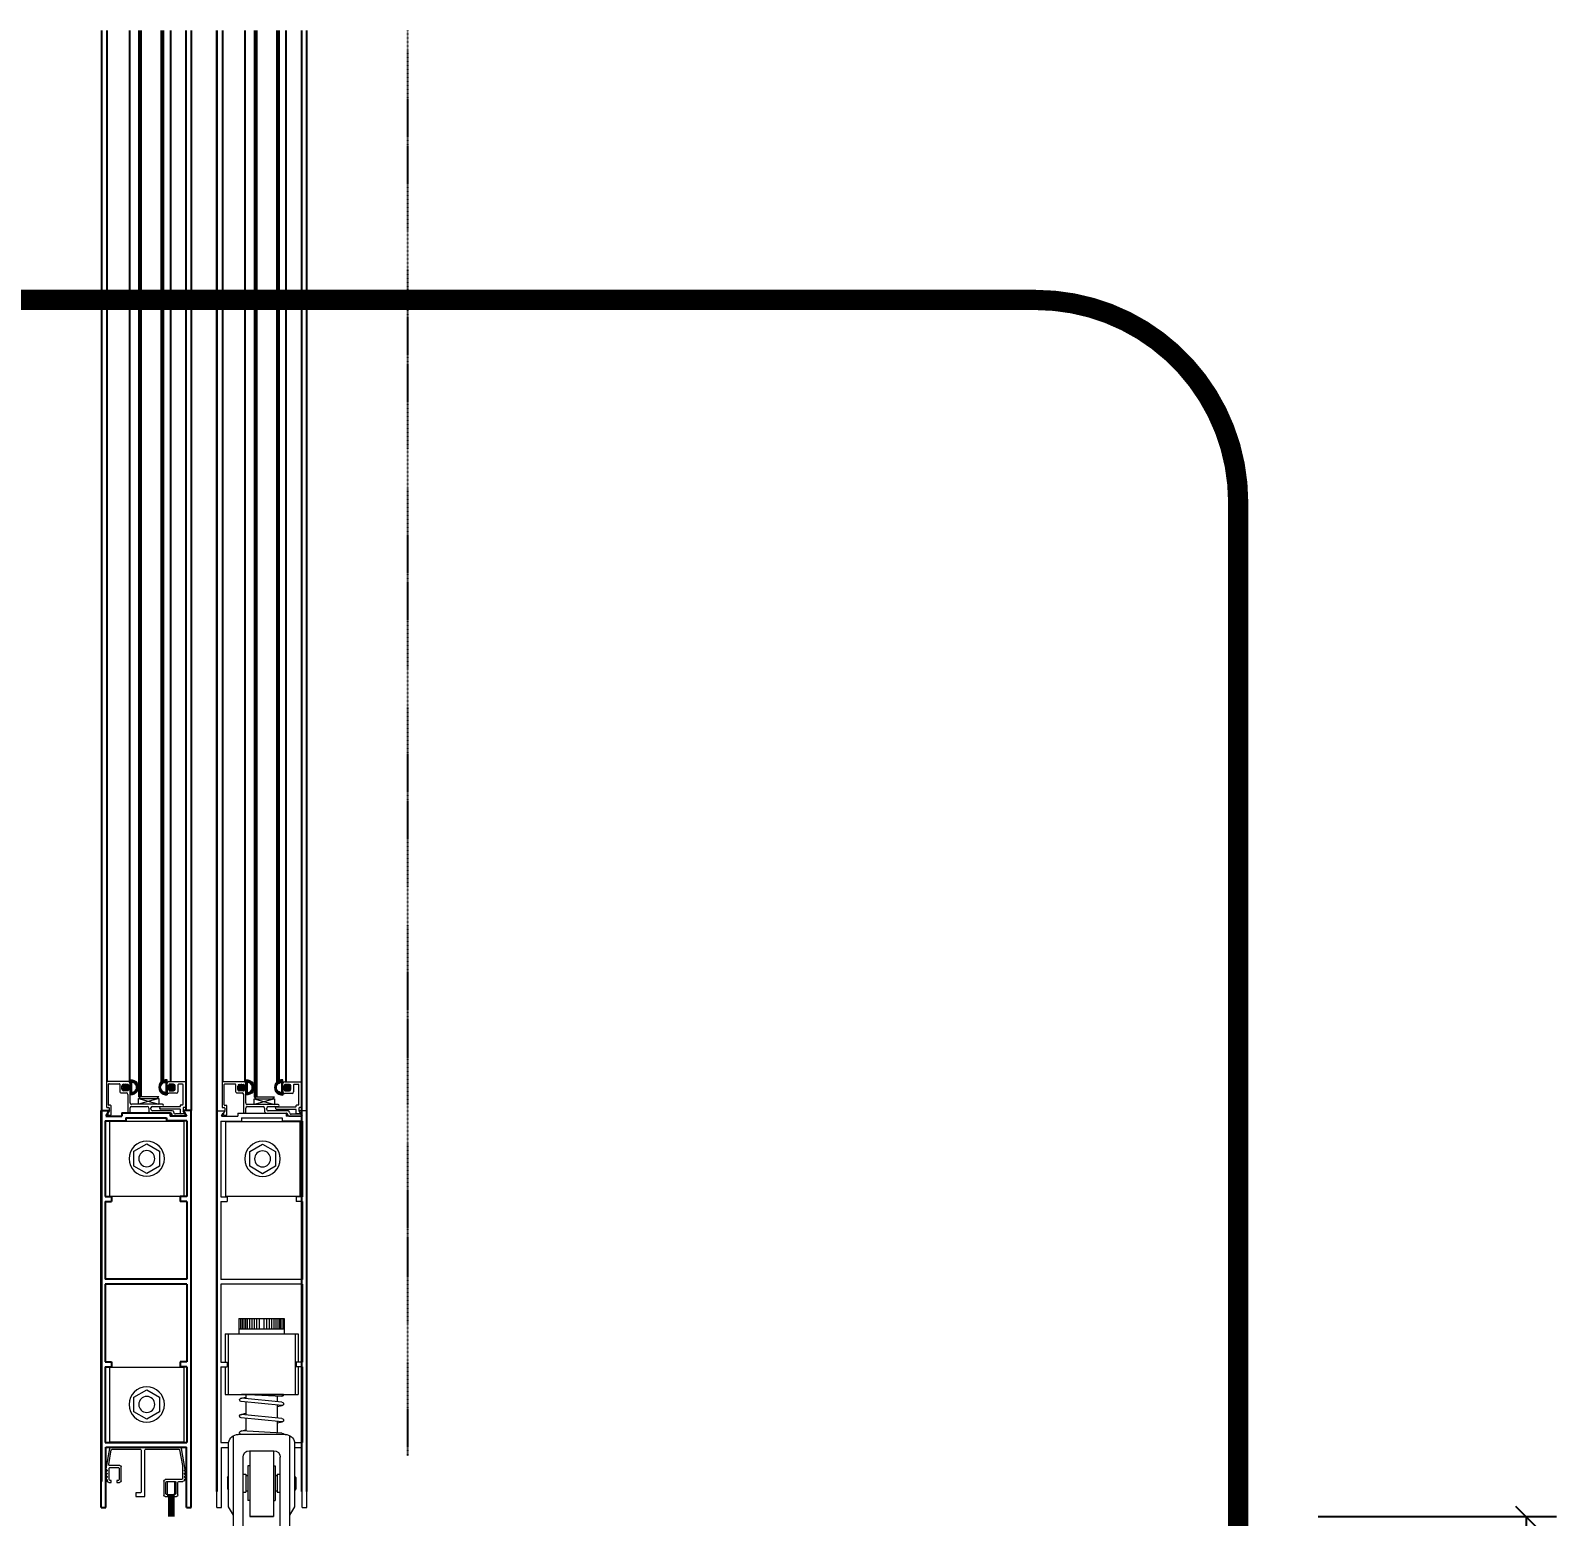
# Model space of a CAD drawing. Header units: millimetres. Extents: x 0 to 119933, y -45162 to 41221.
# Drawn here: x 46325 to 47079, y -5113 to -4379 of the extents above; entities that cross this region are included whole.
import ezdxf

# ---------------------------------------------------------------- set-up
doc = ezdxf.new("R2010")
doc.units = ezdxf.units.MM
doc.linetypes.add('ACANSTGB', pattern=[0.354331, 0.15748, -0.03937, 0.03937, -0.03937, 0.03937, -0.03937])
doc.linetypes.add('CENTER', pattern=[2, 1.25, -0.25, 0.25, -0.25])
doc.layers.get('DEFPOINTS').update_dxf_attribs({"color": 166})
doc.layers.add('AM_5', color=3, linetype='Continuous', lineweight=15)
doc.layers.add('F-Alum', color=4, linetype='Continuous')
doc.layers.add('OBJECT', color=7, linetype='Continuous')
doc.styles.add('Arial', font='arial.ttf')
doc.dimstyles.new('10x of Arup4', dxfattribs={"dimscale": 10, "dimtxt": 1.7, "dimasz": 1, "dimexe": 1.5, "dimexo": 1.5, "dimgap": 1, "dimtad": 1, "dimdec": 1, "dimdsep": 46, "dimtxsty": 'Arial', "dimblk": 'OBLIQUE', "dimcen": 0, "dimclrd": 1, "dimclre": 1, "dimclrt": 7, "dimadec": 0, "dimazin": 0, "dimtfac": 1, "dimtdec": 1, "dimtix": 1, "dimtofl": 0, "dimtmove": 2, "dimatfit": 3, "dimfxl": 5, "dimtfill": 1, "dimtolj": 1, "dimtzin": 0, "dimlwd": -1, "dimlwe": -1, "dimarcsym": 0})

# ---------------------------------------------------------------- blocks, each defined once
blk = doc.blocks.new('A$C18FF1813')
at = {"lineweight": 5}
for p, q in [((0, 36.94), (0, 0)), ((0, 36.94), (36.73, 36.94)), ((36.73, 36.94), (36.73, 0)), ((18.37, 25.95), (12.03, 22.29)), ((24.7, 22.29), (18.37, 25.95)), ((12.03, 22.29), (12.03, 14.98)), ((24.7, 14.98), (24.7, 22.29)), ((12.03, 14.98), (18.37, 11.32)), ((18.37, 11.32), (24.7, 14.98)), ((0, 0), (36.73, 0))]:
    blk.add_line(p, q, dxfattribs=at)
for radius in [8.71, 3.96]:
    blk.add_circle((18.37, 18.64), radius, dxfattribs=at)
blk = doc.blocks.new('A$C44751C9E')
at = {"linetype": 'Continuous', "lineweight": 5}
for p, q in [((0, 209.31), (3.95, 209.31)), ((0, 13.31), (0, 209.31)), ((2.2, 204.2), (12.22, 204.2)), ((2.2, 204.2), (2.2, 166.81)), ((3.95, 209.31), (2.37, 206.57)), ((2.37, 206.57), (10.31, 206.57)), ((34.19, 208.12), (10.31, 208.12)), ((10.31, 208.12), (10.31, 206.57)), ((32.36, 205.75), (12.22, 205.75)), ((12.22, 205.75), (12.22, 204.2)), ((32.36, 205.75), (32.36, 204.2)), ((42.56, 204.2), (32.36, 204.2)), ((34.19, 208.12), (34.19, 206.57)), ((42.16, 206.57), (34.19, 206.57)), ((40.59, 209.31), (42.16, 206.57)), ((44.5, 209.31), (40.59, 209.31)), ((42.56, 204.2), (42.56, 166.81)), ((44.5, 13.31), (44.5, 209.31)), ((2.2, 166.81), (5.37, 166.81)), ((5.37, 166.81), (5.37, 164.44)), ((39.38, 166.81), (39.38, 164.44)), ((42.56, 166.81), (39.38, 166.81)), ((2.2, 164.44), (5.37, 164.44)), ((2.2, 164.44), (2.2, 125.99)), ((42.56, 164.44), (39.38, 164.44)), ((42.56, 164.44), (42.56, 125.99)), ((2.2, 125.99), (42.56, 125.99)), ((2.2, 123.63), (2.2, 85.17)), ((2.2, 123.63), (42.56, 123.63)), ((42.56, 123.63), (42.56, 85.17)), ((2.2, 85.17), (5.37, 85.17)), ((5.37, 85.17), (5.37, 82.81)), ((42.56, 85.17), (39.39, 85.17)), ((39.39, 85.17), (39.39, 82.81)), ((2.2, 82.81), (2.2, 45.4)), ((2.2, 82.81), (5.37, 82.81)), ((42.56, 82.81), (39.39, 82.81)), ((42.56, 82.81), (42.56, 45.4)), ((6.04, 45.4), (2.2, 45.4)), ((42.56, 45.4), (38.72, 45.4)), ((6.04, 43.04), (2.36, 43.04)), ((2.36, 13.31), (2.36, 43.04)), ((42.14, 43.04), (38.72, 43.04)), ((42.14, 13.31), (42.14, 43.04)), ((2.36, 13.31), (0, 13.31)), ((44.5, 13.31), (42.14, 13.31))]:
    blk.add_line(p, q, dxfattribs=at)
at = {"lineweight": 5}
for p, q in [((33.57, 106.63), (11.19, 106.63)), ((11.19, 106.63), (11.19, 99.06)), ((11.98, 106.63), (11.98, 101.49)), ((12.82, 106.63), (12.82, 101.49)), ((13.6, 106.63), (13.6, 101.49)), ((14.38, 106.63), (14.38, 101.49)), ((15.31, 106.63), (15.31, 101.49)), ((16.39, 106.63), (16.39, 101.49)), ((17.5, 106.63), (17.5, 101.49)), ((18.67, 106.63), (18.67, 101.49)), ((19.9, 106.63), (19.9, 101.49)), ((21.27, 106.63), (21.27, 101.49)), ((23.66, 106.63), (23.66, 101.49)), ((24.86, 106.63), (24.86, 101.49)), ((26.09, 106.63), (26.09, 101.49)), ((27.25, 106.63), (27.25, 101.49)), ((28.36, 106.63), (28.36, 101.49)), ((29.44, 106.63), (29.44, 101.49)), ((30.37, 106.63), (30.37, 101.49)), ((31.15, 106.63), (31.15, 101.49)), ((31.93, 106.63), (31.93, 101.49)), ((32.77, 106.63), (32.77, 101.49)), ((33.57, 106.63), (33.57, 99.06)), ((40.44, 99.06), (4.32, 99.06)), ((4.32, 99.06), (4.32, 85.17)), ((5.8, 99.06), (5.8, 69.11)), ((11.19, 101.49), (33.57, 101.49)), ((38.96, 99.06), (38.96, 69.11)), ((40.44, 99.06), (40.44, 85.17)), ((4.32, 82.81), (4.32, 69.11)), ((40.44, 82.81), (40.44, 69.11)), ((40.44, 69.11), (4.32, 69.11)), ((11.51, 69.11), (32.39, 69.11)), ((12.41, 68.26), (32.35, 69.12)), ((14.66, 68.36), (14.66, 65.68)), ((14.66, 68.36), (14.66, 65.62)), ((30.1, 69.03), (30.1, 67.22)), ((30.1, 69.03), (30.1, 67.17)), ((30.1, 69.03), (30.1, 67.17)), ((32.57, 67.38), (30.1, 67.91)), ((14.66, 63.16), (12.18, 63.69)), ((12.37, 65.39), (32.39, 67.4)), ((12.46, 63.67), (32.47, 65.68)), ((14.66, 63.89), (14.66, 57.59)), ((30.1, 65.44), (30.1, 59.13)), ((14.66, 55.12), (12.18, 55.65)), ((12.37, 57.35), (32.39, 59.36)), ((12.46, 55.63), (32.47, 57.64)), ((14.66, 55.86), (14.66, 50.15)), ((32.57, 59.34), (30.1, 59.87)), ((30.1, 57.4), (30.1, 51.03)), ((6.04, 13.65), (6.04, 45.47)), ((8.43, 45.43), (8.43, 48.81)), ((8.43, 0.79), (8.43, 45.47)), ((10.79, 49.44), (33.97, 49.44)), ((11.56, 49.44), (32.39, 49.44)), ((12.37, 50.02), (32.39, 51.16)), ((32.57, 51.14), (30.1, 51.67)), ((36.33, 45.43), (36.33, 48.81)), ((36.33, 0), (36.33, 45.47)), ((38.72, 13.65), (38.72, 45.47)), ((13.18, 0), (13.18, 38.2)), ((28.4, 41.38), (16.36, 41.38)), ((16.51, 41.38), (16.51, 8.88)), ((28.25, 41.38), (28.25, 8.88)), ((31.57, 0), (31.57, 38.2)), ((15.62, 34), (15.62, 16.75)), ((16.51, 34), (15.62, 34)), ((28.25, 34), (29.14, 34)), ((29.14, 34), (29.14, 16.75)), ((5.51, 28.23), (6.04, 28.76)), ((5.51, 28.23), (5.51, 22.52)), ((14.63, 29.82), (13.18, 29.82)), ((14.63, 29.82), (14.63, 20.93)), ((15.62, 29.22), (14.63, 29.22)), ((30.13, 29.22), (29.14, 29.22)), ((30.13, 29.82), (30.13, 20.93)), ((31.57, 29.82), (30.13, 29.82)), ((39.24, 28.23), (38.72, 28.76)), ((39.24, 28.23), (39.24, 22.52)), ((5.51, 22.52), (6.04, 21.99)), ((14.63, 20.93), (13.18, 20.93)), ((15.62, 21.53), (14.63, 21.53)), ((16.51, 16.75), (15.62, 16.75)), ((28.25, 16.75), (29.14, 16.75)), ((30.13, 21.53), (29.14, 21.53)), ((31.57, 20.93), (30.13, 20.93)), ((39.24, 22.52), (38.72, 21.99)), ((8.43, 9.52), (6.04, 13.65)), ((28.25, 8.88), (16.51, 8.88)), ((28.25, 8.88), (16.51, 8.88)), ((28.25, 8.88), (16.51, 8.88)), ((28.25, 8.88), (16.51, 8.88)), ((16.75, 8.88), (28.01, 8.88)), ((16.75, 8.88), (28.01, 8.88)), ((16.75, 8.88), (28.01, 8.88)), ((16.75, 8.88), (28.01, 8.88)), ((36.33, 9.52), (38.72, 13.65)), ((9.22, 0), (13.18, 0)), ((9.22, 0), (13.18, 0)), ((31.57, 0), (36.33, 0)), ((31.57, 0), (36.33, 0)), ((31.57, 0), (36.33, 0))]:
    blk.add_line(p, q, dxfattribs=at)
for centre, radius, start, end in [((12.37, 69.13), 0.863, 180, 272.49427), ((12.37, 64.53), 0.863, 90, 275.78313), ((32.39, 66.54), 0.863, 275.78313, 101.56625), ((12.37, 56.49), 0.863, 90, 275.78313), ((32.39, 58.5), 0.863, 275.78313, 101.56625), ((10.84, 44.56), 4.88, 90.58863, 169.22824), ((12.37, 49.15), 0.863, 87.45102, 160.23594), ((32.39, 50.3), 0.863, 270, 96.61629), ((33.92, 44.56), 4.88, 10.77229, 89.41084), ((16.36, 38.2), 3.17, 90, 180), ((28.4, 38.2), 3.17, 0, 90), ((9.22, 0.79), 0.793, 180, 270), ((9.22, 0.79), 0.793, 180, 270)]:
    blk.add_arc(centre, radius, start, end, dxfattribs=at)
blk = doc.blocks.new('A$C33B8007F')
at = {"lineweight": 5}
h = blk.add_hatch(color=251, dxfattribs=at)
h.set_gradient(color1=(91, 91, 91), one_color=1, tint=1, name='CYLINDER')
h.paths.add_polyline_path([(3.72, 3.16), (3.72, 0.02, 1.122231), (3.72, 7.46), (3.72, 4.32), (2.87, 4.32, 4.925834), (2.87, 3.16)])
h.paths.add_polyline_path([(4.38, 1.25, 1.039502), (4.38, 6.2)], flags=16)
blk.add_line((4.38, 6.2), (4.38, 1.25), dxfattribs=at)
for centre, radius, start, end in [((1.49, 3.74), 1.49, 22.95147, 337.04853), ((4.48, 3.72), 2.47, 267.78082, 92.21918)]:
    blk.add_arc(centre, radius, start, end, dxfattribs=at)
at = {"layer": 'OBJECT', "lineweight": 5}
for p, q in [((3.72, 4.32), (2.87, 4.32)), ((3.72, 3.16), (2.87, 3.16)), ((3.72, 4.32), (3.72, 7.46)), ((3.72, 3.16), (3.72, 0)), ((3.72, 0.02), (3.72, 3.16))]:
    blk.add_line(p, q, dxfattribs=at)
at = {"layer": 'OBJECT', "lineweight": 5, "extrusion": (0, 0, -1)}
blk.add_arc((-4.15, 3.74), 3.75, 83.40731, 276.59269, dxfattribs=at)
blk = doc.blocks.new('A$C09555CD8')
at = {"color": 5, "lineweight": 5}
for p, q in [((0, 3.85), (10, 3.85)), ((0, 3.85), (1, 2.85)), ((1, 2.85), (9, 2.85)), ((10, 3.85), (9, 2.85))]:
    blk.add_line(p, q, dxfattribs=at)
at = {"lineweight": 5}
for p, q in [((0, 2.85), (10, 0)), ((10, 2.85), (0, 0))]:
    blk.add_line(p, q, dxfattribs=at)
blk.add_lwpolyline([(0, 2.85), (10, 2.85), (10, 0), (0, 0)], close=True, dxfattribs=at)
blk = doc.blocks.new('A$C6EA86AA4')
at = {"color": 2, "lineweight": 5}
blk.add_line((17.97, 0), (17.97, 2), dxfattribs=at)
at = {"layer": 'OBJECT', "linetype": 'Continuous', "lineweight": 0}
for p, q in [((0.94, 31.08), (0.94, 39.24)), ((1.19, 39.5), (13.38, 39.5)), ((2.23, 37.95), (2.23, 35.85)), ((12.09, 38.2), (2.49, 38.2)), ((12.34, 37.16), (12.34, 37.95)), ((13.64, 39.24), (13.64, 38.45)), ((13.89, 38.2), (15.14, 38.2)), ((15.27, 38.23), (16.41, 38.89)), ((16.79, 38.67), (16.79, 37.16)), ((2.77, 30.31), (1.7, 30.31)), ((2.23, 33.51), (2.23, 31.35)), ((2.49, 35.6), (5.94, 35.6)), ((2.49, 31.1), (2.77, 31.1)), ((4.65, 34.28), (3, 34.28)), ((3.02, 30.85), (3.02, 30.57)), ((4.62, 30.57), (4.62, 30.85)), ((4.88, 31.1), (5.16, 31.1)), ((5.94, 30.31), (4.88, 30.31)), ((5.41, 31.35), (5.41, 33.51)), ((6.7, 34.83), (6.7, 31.08)), ((13, 36.91), (12.6, 36.91)), ((13.26, 27.21), (13.26, 36.65)), ((14.55, 36.65), (14.55, 27.21)), ((16.53, 36.91), (14.81, 36.91)), ((13.73, 26.63), (13.33, 27.03)), ((14.48, 27.03), (14.09, 26.63))]:
    blk.add_line(p, q, dxfattribs=at)
at = {"layer": 'OBJECT', "lineweight": 0}
for p, q in [((17.97, 39.69), (16.9, 39.08)), ((16.9, 39.08), (16.9, 34.34)), ((17.97, 33.55), (17.97, 39.69)), ((15.3, 32.81), (15.3, 23.06)), ((16.14, 33.58), (16.06, 33.58)), ((16.39, 22.01), (16.39, 32.03)), ((12.15, 27.92), (12.15, 12.72)), ((13.19, 23.06), (13.19, 27.92)), ((13.19, 12.72), (13.19, 20.46)), ((14.54, 22.29), (13.95, 22.29)), ((13.98, 21.25), (15.63, 21.25)), ((0.95, 11.19), (0.95, 0.55)), ((2.78, 11.96), (1.71, 11.96)), ((2.24, 8.75), (2.24, 10.91)), ((2.5, 11.17), (3.03, 11.17)), ((4.66, 7.99), (3.01, 7.99)), ((3.03, 11.17), (3.03, 11.7)), ((4.63, 11.7), (4.63, 11.42)), ((11.39, 11.96), (4.89, 11.96)), ((4.89, 11.17), (5.16, 11.17)), ((5.42, 10.91), (5.42, 8.75)), ((6.46, 7.71), (6.46, 10.15)), ((7.22, 10.91), (16.14, 10.91)), ((16.14, 11.96), (13.95, 11.96)), ((16.39, 11.17), (16.39, 11.7)), ((1.2, 0.3), (13.39, 0.3)), ((1.99, 1.59), (1.99, 6.7)), ((2.24, 6.95), (5.7, 6.95)), ((12.35, 1.34), (2.24, 1.34)), ((12.61, 2.38), (12.61, 1.59)), ((17.18, 2.63), (12.86, 2.63)), ((13.65, 0.55), (13.65, 1.34)), ((13.9, 1.59), (15.15, 1.59)), ((15.28, 1.56), (16.63, 0.78)), ((16.94, 0.82), (17.36, 1.24)), ((17.43, 1.42), (17.43, 2.38))]:
    blk.add_line(p, q, dxfattribs=at)
at = {"layer": 'OBJECT', "color": 2, "linetype": 'Continuous'}
blk.add_line((16.6, 0.79), (17.97, 0), dxfattribs=at)
at = {"layer": 'OBJECT', "linetype": 'Continuous', "lineweight": 0}
for centre, radius, start, end in [((1.19, 39.24), 0.254, 90, 180), ((2.49, 37.95), 0.254, 90, 180), ((12.09, 37.95), 0.254, 0, 90), ((13.38, 39.24), 0.254, 0, 90), ((13.9, 38.46), 0.263, 180.84238, 267.96597), ((15.14, 38.45), 0.254, 270, 300.04832), ((16.53, 38.67), 0.254, 0, 120.04832), ((1.7, 31.08), 0.762, 180, 270), ((2.49, 35.85), 0.254, 180, 270), ((3, 33.51), 0.762, 90, 180), ((2.49, 31.35), 0.254, 180, 270), ((2.77, 30.85), 0.254, 0, 90), ((2.77, 30.57), 0.254, 270, 0), ((4.88, 30.85), 0.254, 90, 180), ((4.88, 30.57), 0.254, 180, 270), ((4.65, 33.51), 0.762, 0, 90), ((5.16, 31.35), 0.254, 270, 0), ((5.94, 34.83), 0.762, 0, 90), ((5.94, 31.08), 0.762, 270, 0), ((12.6, 37.16), 0.254, 180, 270), ((13, 36.65), 0.254, 0, 90), ((14.81, 36.65), 0.254, 90, 180), ((16.53, 37.16), 0.254, 270, 0), ((13.51, 27.21), 0.254, 180, 225), ((13.91, 26.81), 0.254, 225, 315), ((14.3, 27.21), 0.254, 315, 0)]:
    blk.add_arc(centre, radius, start, end, dxfattribs=at)
at = {"layer": 'OBJECT', "lineweight": 0}
for centre, radius, start, end in [((16.06, 32.81), 0.762, 90, 180), ((16.14, 34.34), 0.762, 270, 0), ((16.9, 32.03), 0.508, 88.08979, 180), ((16.95, 33.55), 1.02, 268.08979, 0), ((12.67, 27.92), 0.521, 0, 180), ((13.95, 23.06), 0.762, 180, 270), ((14.54, 23.06), 0.762, 270, 0), ((13.98, 20.46), 0.787, 90, 180), ((15.63, 22.01), 0.762, 270, 0), ((1.71, 11.19), 0.762, 90, 180), ((2.5, 10.91), 0.254, 90, 180), ((3.01, 8.75), 0.762, 180, 270), ((2.78, 11.7), 0.254, 0, 90), ((4.89, 11.7), 0.254, 90, 180), ((4.89, 11.42), 0.254, 180, 270), ((4.66, 8.75), 0.762, 270, 0), ((5.16, 10.91), 0.254, 0, 90), ((5.7, 7.71), 0.762, 270, 0), ((7.22, 10.15), 0.762, 90, 180), ((11.39, 12.72), 0.762, 270, 0), ((13.95, 12.72), 0.762, 180, 270), ((16.14, 11.7), 0.254, 0, 90), ((16.14, 11.17), 0.254, 270, 0), ((1.2, 0.55), 0.254, 180, 270), ((2.24, 6.7), 0.254, 90, 180), ((2.24, 1.59), 0.254, 180, 270), ((12.35, 1.59), 0.254, 270, 0), ((12.86, 2.38), 0.254, 90, 180), ((13.39, 0.55), 0.254, 270, 0), ((13.9, 1.34), 0.254, 90, 180), ((15.15, 1.34), 0.254, 59.99965, 90), ((16.76, 1), 0.254, 239.99965, 315), ((17.18, 2.38), 0.254, 0, 90), ((17.18, 1.42), 0.254, 315, 0)]:
    blk.add_arc(centre, radius, start, end, dxfattribs=at)
at = {"lineweight": 5, "xscale": -1, "rotation": 90}
blk.add_blockref('A$C33B8007F', (7.48, 34.03), dxfattribs=at)
at = {"lineweight": 5, "rotation": 90}
for name, p in [('A$C09555CD8', (12.15, 16.13)), ('A$C33B8007F', (7.48, 8.24))]:
    blk.add_blockref(name, p, dxfattribs=at)
blk = doc.blocks.new('A$C2BA461F3')
at = {"linetype": 'Continuous'}
for p, q in [((0, 195.99), (3.95, 195.99)), ((0, 0), (0, 195.99)), ((3.95, 195.99), (2.37, 193.25)), ((40.59, 195.99), (42.16, 193.25)), ((44.5, 195.99), (40.59, 195.99)), ((44.5, 0), (44.5, 195.99)), ((2.2, 190.89), (12.22, 190.89)), ((2.2, 190.89), (2.2, 153.49)), ((2.37, 193.25), (10.31, 193.25)), ((34.19, 194.8), (10.31, 194.8)), ((10.31, 194.8), (10.31, 193.25)), ((32.36, 192.44), (12.22, 192.44)), ((12.22, 192.44), (12.22, 190.89)), ((32.36, 192.44), (32.36, 190.89)), ((42.56, 190.89), (32.36, 190.89)), ((34.19, 194.8), (34.19, 193.25)), ((42.16, 193.25), (34.19, 193.25)), ((42.56, 190.89), (42.56, 153.49)), ((2.2, 153.49), (5.37, 153.49)), ((2.2, 151.13), (5.37, 151.13)), ((2.2, 151.13), (2.2, 112.67)), ((5.37, 153.49), (5.37, 151.13)), ((39.38, 153.49), (39.38, 151.13)), ((42.56, 153.49), (39.38, 153.49)), ((42.56, 151.13), (39.38, 151.13)), ((42.56, 151.13), (42.56, 112.67)), ((2.2, 112.67), (42.56, 112.67)), ((2.2, 110.31), (2.2, 71.86)), ((2.2, 110.31), (42.56, 110.31)), ((42.56, 110.31), (42.56, 71.86)), ((2.2, 71.86), (5.37, 71.86)), ((2.2, 69.49), (2.2, 32.09)), ((2.2, 69.49), (5.37, 69.49)), ((5.37, 71.86), (5.37, 69.49)), ((42.56, 71.86), (39.39, 71.86)), ((39.39, 71.86), (39.39, 69.49)), ((42.56, 69.49), (39.39, 69.49)), ((42.56, 69.49), (42.56, 32.09)), ((42.56, 32.09), (2.2, 32.09)), ((42.14, 29.73), (2.36, 29.73)), ((2.36, 0), (2.36, 29.73)), ((42.14, 0), (42.14, 29.73)), ((2.36, 0), (0, 0)), ((44.5, 0), (42.14, 0))]:
    blk.add_line(p, q, dxfattribs=at)
blk = doc.blocks.new('A$C466D197A')
at = {"lineweight": 5}
for name, p in [('A$C2BA461F3', (0, 0)), ('A$C18FF1813', (3.59, 153.59)), ('A$C18FF1813', (3.59, 32.2))]:
    blk.add_blockref(name, p, dxfattribs=at)
blk = doc.blocks.new('A$C33920A69')
at = {"linetype": 'Continuous', "lineweight": 0}
blk.add_arc((0.34, 11.3), 0.332, 310.16717, 49.83283, dxfattribs=at)
at = {"layer": 'AM_5', "color": 2, "lineweight": 0}
for p, q in [((0.25, 13.42), (2.07, 23.75)), ((3.01, 23.07), (1.65, 15.37)), ((2.84, 24.38), (36.9, 24.38)), ((19.85, 23.37), (3.39, 23.37)), ((20.23, 0), (20.23, 22.98)), ((22.01, 22.98), (22.01, 2.16)), ((36.35, 23.37), (22.39, 23.37)), ((38, 15.83), (36.73, 23.07)), ((37.66, 23.75), (39.44, 13.67)), ((1.65, 15.37), (1.65, 8.76)), ((32.54, 15.37), (37.62, 15.37)), ((0, 12.06), (0.51, 12.61)), ((0.55, 11.56), (0, 12.06)), ((0, 10.54), (0.55, 11.05)), ((0.55, 9.99), (0, 10.54)), ((0, 8.97), (0.55, 9.52)), ((0.55, 8.38), (0, 8.97)), ((0.51, 13.16), (0.25, 13.42)), ((0.55, 8.38), (0.55, 8.38)), ((0.55, 8.34), (0.55, 8.38)), ((0.59, 8.34), (0.55, 8.34)), ((0.59, 8.25), (0.59, 8.34)), ((0.59, 8.25), (0.59, 8.25)), ((0.59, 8.21), (0.59, 8.25)), ((0.63, 8.17), (0.59, 8.21)), ((0.63, 8.13), (0.63, 8.17)), ((2.03, 8.38), (10.07, 8.38)), ((10.84, 7.62), (10.84, 0.76)), ((31.82, 7.79), (31.82, 14.65)), ((32.88, 14.01), (32.88, 8.38)), ((37.4, 14.35), (33.21, 14.35)), ((33.26, 8), (33.93, 8)), ((33.93, 8), (33.93, 6.98)), ((36.73, 6.98), (36.73, 8)), ((36.73, 8), (37.4, 8)), ((37.79, 8.38), (37.79, 13.97)), ((39.44, 8.97), (38.8, 8.34)), ((38.8, 8.34), (38.8, 7.75)), ((39.44, 13.67), (38.89, 13.16)), ((38.89, 12.61), (39.44, 12.06)), ((39.44, 12.06), (38.89, 11.56)), ((38.89, 11.05), (39.44, 10.54)), ((39.44, 10.54), (38.89, 9.99)), ((38.89, 9.52), (39.44, 8.97)), ((3.47, 7.37), (1.4, 7.37)), ((3.85, 0.76), (3.85, 6.98)), ((5.97, 0), (4.61, 0)), ((4.87, 7.03), (4.87, 1.44)), ((9.44, 7.37), (5.21, 7.37)), ((5.29, 1.02), (5.97, 1.02)), ((5.97, 1.02), (5.97, 0)), ((8.76, 1.02), (9.44, 1.02)), ((8.76, 0), (8.76, 1.02)), ((10.07, 0), (8.76, 0)), ((9.82, 1.4), (9.82, 6.98)), ((24.64, 0), (20.23, 0)), ((22.39, 1.78), (24.64, 1.78)), ((24.64, 1.78), (24.64, 0)), ((33.93, 6.98), (32.62, 6.98)), ((38.04, 6.98), (36.73, 6.98))]:
    blk.add_line(p, q, dxfattribs=at)
for points, knots in [([(2.84, 24.38), (2.84, 24.38), (2.84, 24.38), (2.84, 24.38), (2.41, 24.38), (2.12, 24.13), (2.07, 23.75)], [0, 0, 0, 0, 1, 1, 1, 2, 2, 2, 2]), ([(3.39, 23.37), (3.39, 23.37), (3.39, 23.37), (3.39, 23.37), (3.17, 23.37), (3.03, 23.28), (3.01, 23.07)], [0, 0, 0, 0, 1, 1, 1, 2, 2, 2, 2]), ([(22.35, 23.37), (22.35, 23.37), (22.35, 23.37), (22.35, 23.37), (22.14, 23.37), (22.01, 23.24), (22.01, 23.03)], [0, 0, 0, 0, 1, 1, 1, 2, 2, 2, 2]), ([(32.54, 15.37), (32.54, 15.37), (32.54, 15.37), (32.54, 15.37), (32.11, 15.37), (31.82, 15.07), (31.82, 14.65)], [0, 0, 0, 0, 1, 1, 1, 2, 2, 2, 2]), ([(37.62, 15.37), (37.83, 15.37), (38, 15.53), (38, 15.78), (38, 15.83), (38, 15.83), (38, 15.83)], [0, 0, 0, 0, 1, 1, 1, 2, 2, 2, 2]), ([(0.51, 12.61), (0.59, 12.7), (0.63, 12.78), (0.63, 12.87), (0.63, 12.95), (0.59, 13.08), (0.51, 13.16)], [0, 0, 0, 0, 1, 1, 1, 2, 2, 2, 2]), ([(0.55, 9.52), (0.63, 9.57), (0.68, 9.65), (0.68, 9.74), (0.68, 9.86), (0.63, 9.95), (0.55, 9.99)], [0, 0, 0, 0, 1, 1, 1, 2, 2, 2, 2]), ([(0.63, 8.17), (0.63, 8.17), (0.63, 8.17), (0.63, 8.17), (0.63, 7.75), (0.93, 7.41), (1.4, 7.37), (1.4, 7.37), (1.4, 7.37), (1.4, 7.37)], [0, 0, 0, 0, 1, 1, 1, 2, 2, 2, 3, 3, 3, 3]), ([(1.65, 8.8), (1.65, 8.8), (1.65, 8.8), (1.65, 8.8), (1.65, 8.59), (1.78, 8.42), (2.03, 8.38), (2.03, 8.38), (2.03, 8.38), (2.03, 8.38)], [0, 0, 0, 0, 1, 1, 1, 2, 2, 2, 3, 3, 3, 3]), ([(31.82, 7.83), (31.82, 7.83), (31.82, 7.83), (31.82, 7.83), (31.82, 7.41), (32.16, 7.03), (32.62, 6.98), (32.62, 6.98), (32.62, 6.98), (32.62, 6.98)], [0, 0, 0, 0, 1, 1, 1, 2, 2, 2, 3, 3, 3, 3]), ([(33.21, 14.35), (33.21, 14.35), (33.21, 14.35), (33.21, 14.35), (33, 14.35), (32.88, 14.22), (32.88, 14.01)], [0, 0, 0, 0, 1, 1, 1, 2, 2, 2, 2]), ([(32.88, 8.38), (32.88, 8.38), (32.88, 8.38), (32.88, 8.38), (32.9, 8.15), (33.05, 8), (33.26, 8), (33.26, 8), (33.26, 8), (33.26, 8)], [0, 0, 0, 0, 1, 1, 1, 2, 2, 2, 3, 3, 3, 3]), ([(37.4, 8), (37.62, 8), (37.79, 8.17), (37.79, 8.38), (37.79, 8.38), (37.79, 8.38), (37.79, 8.38)], [0, 0, 0, 0, 1, 1, 1, 2, 2, 2, 2]), ([(38.04, 6.98), (38.46, 6.98), (38.8, 7.32), (38.8, 7.75), (38.8, 7.75), (38.8, 7.75), (38.8, 7.75)], [0, 0, 0, 0, 1, 1, 1, 2, 2, 2, 2]), ([(38.89, 13.16), (38.8, 13.08), (38.8, 12.99), (38.8, 12.91), (38.8, 12.83), (38.8, 12.74), (38.89, 12.61)], [0, 0, 0, 0, 1, 1, 1, 2, 2, 2, 2]), ([(38.89, 11.56), (38.8, 11.51), (38.8, 11.43), (38.8, 11.34), (38.8, 11.26), (38.8, 11.18), (38.89, 11.05)], [0, 0, 0, 0, 1, 1, 1, 2, 2, 2, 2]), ([(38.89, 9.99), (38.8, 9.95), (38.8, 9.86), (38.8, 9.74), (38.8, 9.65), (38.8, 9.57), (38.89, 9.52)], [0, 0, 0, 0, 1, 1, 1, 2, 2, 2, 2]), ([(3.85, 0.8), (3.85, 0.8), (3.85, 0.8), (3.85, 0.8), (3.85, 0.38), (4.15, 0.04), (4.61, 0), (4.61, 0), (4.61, 0), (4.61, 0)], [0, 0, 0, 0, 1, 1, 1, 2, 2, 2, 3, 3, 3, 3]), ([(5.21, 7.37), (5.21, 7.37), (5.21, 7.37), (5.21, 7.37), (4.99, 7.37), (4.87, 7.24), (4.87, 7.03)], [0, 0, 0, 0, 1, 1, 1, 2, 2, 2, 2]), ([(4.87, 1.48), (4.87, 1.48), (4.87, 1.48), (4.87, 1.48), (4.87, 1.27), (5.04, 1.06), (5.29, 1.02), (5.29, 1.02), (5.29, 1.02), (5.29, 1.02)], [0, 0, 0, 0, 1, 1, 1, 2, 2, 2, 3, 3, 3, 3]), ([(9.44, 1.02), (9.65, 1.02), (9.82, 1.18), (9.82, 1.4), (9.82, 1.4), (9.82, 1.4), (9.82, 1.4)], [0, 0, 0, 0, 1, 1, 1, 2, 2, 2, 2]), ([(10.07, 0), (10.5, 0), (10.84, 0.34), (10.84, 0.76), (10.84, 0.76), (10.84, 0.76), (10.84, 0.76)], [0, 0, 0, 0, 1, 1, 1, 2, 2, 2, 2]), ([(22.01, 2.2), (22.01, 2.2), (22.01, 2.2), (22.01, 2.2), (22.01, 1.99), (22.14, 1.82), (22.39, 1.78), (22.39, 1.78), (22.39, 1.78), (22.39, 1.78)], [0, 0, 0, 0, 1, 1, 1, 2, 2, 2, 3, 3, 3, 3])]:
    blk.add_open_spline(points, degree=3, knots=knots, dxfattribs=at)
for points in [[(20.19, 23.03), (20.19, 23.24), (20.02, 23.37), (19.81, 23.37)], [(36.73, 23.07), (36.64, 23.28), (36.47, 23.37), (36.35, 23.37)], [(37.66, 23.75), (37.53, 24.13), (37.24, 24.38), (36.85, 24.38)], [(10.84, 7.62), (10.79, 8.08), (10.46, 8.38), (10.03, 8.38)], [(37.79, 13.97), (37.79, 14.18), (37.65, 14.34), (37.4, 14.35)], [(3.85, 6.98), (3.81, 7.24), (3.64, 7.37), (3.43, 7.37)], [(9.82, 6.98), (9.78, 7.24), (9.61, 7.37), (9.4, 7.37)]]:
    blk.add_open_spline(points, degree=3, dxfattribs=at)
blk = doc.blocks.new('A$C62827343')
at = {"color": 3, "lineweight": 0}
for p, q in [((0.47, 10.85), (0.47, 0)), ((0.81, 10.85), (0.81, 0)), ((1.2, 10.85), (1.2, 0)), ((1.68, 10.85), (1.68, 0)), ((1.87, 10.85), (1.87, 0)), ((2.35, 10.85), (2.35, 0)), ((2.66, 10.85), (2.66, 0)), ((3, 10.85), (3, 0))]:
    blk.add_line(p, q, dxfattribs=at)
blk.add_lwpolyline([(0, 17.14), (3.75, 17.14), (3.75, 10.85), (0, 10.85)], close=True, dxfattribs=at)
blk = doc.blocks.new('_OBLIQUE')
at = {"color": 0, "linetype": 'ByBlock'}
blk.add_line((-0.5, -0.5), (0.5, 0.5), dxfattribs=at)
blk = doc.blocks.new('*D221')
at = {"color": 1, "linetype": 'Continuous', "transparency": 16777216}
for p, q in [((46960.85, -5113.37), (47078.59, -5113.37)), ((47063.59, -5113.37), (47063.59, -5263.38)), ((46960.85, -5263.38), (47078.59, -5263.38))]:
    blk.add_line(p, q, dxfattribs=at)
at = {"layer": 'DEFPOINTS', "color": 0, "transparency": 16777216}
for p in [(46945.85, -5113.37, 1.49), (46945.85, -5263.38, -6.94), (47063.59, -5263.38)]:
    blk.add_point(p, dxfattribs=at)
at = {"color": 1, "transparency": 16777216, "xscale": 10, "yscale": 10, "zscale": 10}
for p, rotation in [((47063.59, -5113.37), 90), ((47063.59, -5263.38), 270)]:
    blk.add_blockref('_OBLIQUE', p, dxfattribs=dict(at, rotation=rotation))
at = {"color": 7, "transparency": 16777216, "insert": (47044.91, -5188.37), "char_height": 17, "attachment_point": 5, "rotation": 90, "style": 'Arial', "bg_fill": 3, "box_fill_scale": 1.1, "bg_fill_color": 256, "bg_fill_true_color": 13158600, "bg_fill_transparency": 0}
blk.add_mtext('\\A1;150', dxfattribs=at)

msp = doc.modelspace()

# ---------------------------------------------------------------- linework, layer by layer
at = {"color": 8, "linetype": 'ACANSTGB'}
msp.add_line((46511.27, -4379.46, 3.09), (46511.27, -5083.37, 3.09), dxfattribs=at)
at = {"layer": 'DEFPOINTS', "color": 1, "linetype": 'CENTER', "ltscale": 100, "const_width": 10, "elevation": -6.94}
msp.add_lwpolyline([(46035.84, -4512.52), (46821.42, -4512.52, -0.414214), (46921.42, -4612.52), (46921.42, -5508.71, -0.414214), (46821.42, -5608.71), (46035.84, -5608.71, -0.414214), (45935.84, -5508.71), (45935.84, -4612.52, -0.414214)], format="xyb", close=True, dxfattribs=at)
at = {"layer": 'F-Alum', "ltscale": 250}
for p, q in [((46360.05, -4379.46, -5.64), (46360.05, -5096.1, -7.44)), ((46362.72, -4379.46, -7.44), (46362.72, -4898.59, -7.44)), ((46362.72, -4379.46, -10.41), (46362.72, -4898.59, -11.25)), ((46374.12, -4899.04, -7.44), (46374.12, -4379.46, -7.44)), ((46394.28, -4898.57, -7.44), (46394.28, -4379.46, -7.44)), ((46401.72, -4379.46, -7.44), (46401.72, -4912.85, -7.44)), ((46401.72, -4379.46, -10.73), (46401.72, -4912.85, -11.68)), ((46404.39, -4379.46, -10.11), (46404.39, -4912.85, -11.61)), ((46417.05, -5100.92, -7.54), (46417.05, -4379.46, -5.65)), ((46417.05, -4379.46, -5.71), (46417.05, -5100.92, -7.53)), ((46419.89, -4379.46, -10.47), (46419.89, -4898.68, -11.34)), ((46419.92, -4379.46, -7.44), (46419.92, -4898.67, -7.44)), ((46431.07, -4898.85, -7.44), (46431.07, -4379.46, -7.44)), ((46451.3, -4898.66, -7.44), (46451.3, -4379.46, -7.44)), ((46459.05, -5100.92, -7.44), (46459.05, -4379.46, -7.44)), ((46461.55, -5100.93, -7.54), (46461.55, -4379.46, -5.68))]:
    msp.add_line(p, q, dxfattribs=at)
at = {"layer": 'OBJECT', "color": 5, "linetype": 'Continuous'}
for p, q in [((46378.45, -4379.46, -7.44), (46378.45, -4905.93, -7.44)), ((46379.45, -4379.46, -7.44), (46379.45, -4905.93, -7.44)), ((46389.54, -4379.46, -7.44), (46389.54, -4898.65, -7.44)), ((46390.54, -4379.46, -7.44), (46390.54, -4897.97, -7.44)), ((46435.58, -4379.46, -7.44), (46435.58, -4906.02, -7.44)), ((46436.58, -4379.46, -7.44), (46436.58, -4906.02, -7.44)), ((46446.67, -4379.46, -7.44), (46446.67, -4898.77, -7.44)), ((46447.67, -4379.46, -7.44), (46447.67, -4898.07, -7.44))]:
    msp.add_line(p, q, dxfattribs=at)

# ---------------------------------------------------------------- block references
at = {"layer": 'F-Alum', "ltscale": 250, "rotation": 270.0000000024065}
for p in [(46362.22, -4897.63, -11.61), (46419.39, -4897.72, -7.44)]:
    msp.add_blockref('A$C6EA86AA4', p, dxfattribs=at)
at = {"layer": 'F-Alum', "ltscale": 250, "xscale": -1}
for name, p in [('A$C466D197A', (46404.39, -5108.85, -11.61)), ('A$C44751C9E', (46461.55, -5122.25, -7.44)), ('A$C18FF1813', (46458.01, -4955.35, -7.44)), ('A$C33920A69', (46401.68, -5103.5, -11.61)), ('A$C62827343', (46396.23, -5113.28, -11.61))]:
    msp.add_blockref(name, p, dxfattribs=at)

# ---------------------------------------------------------------- dimensions: what is measured, and where the dimension line sits
dim = msp.add_linear_dim(base=(47063.59, -5263.38), p1=(46945.85, -5113.37, 1.49), p2=(46945.85, -5263.38, -6.94), angle=90, dimstyle='10x of Arup4', override={"dimarcsym": 1})
dim.commit()
dim.dimension.update_dxf_attribs({"geometry": '*D221', "text_midpoint": (47044.91, -5188.37)})

doc.saveas('drawing.dxf')
